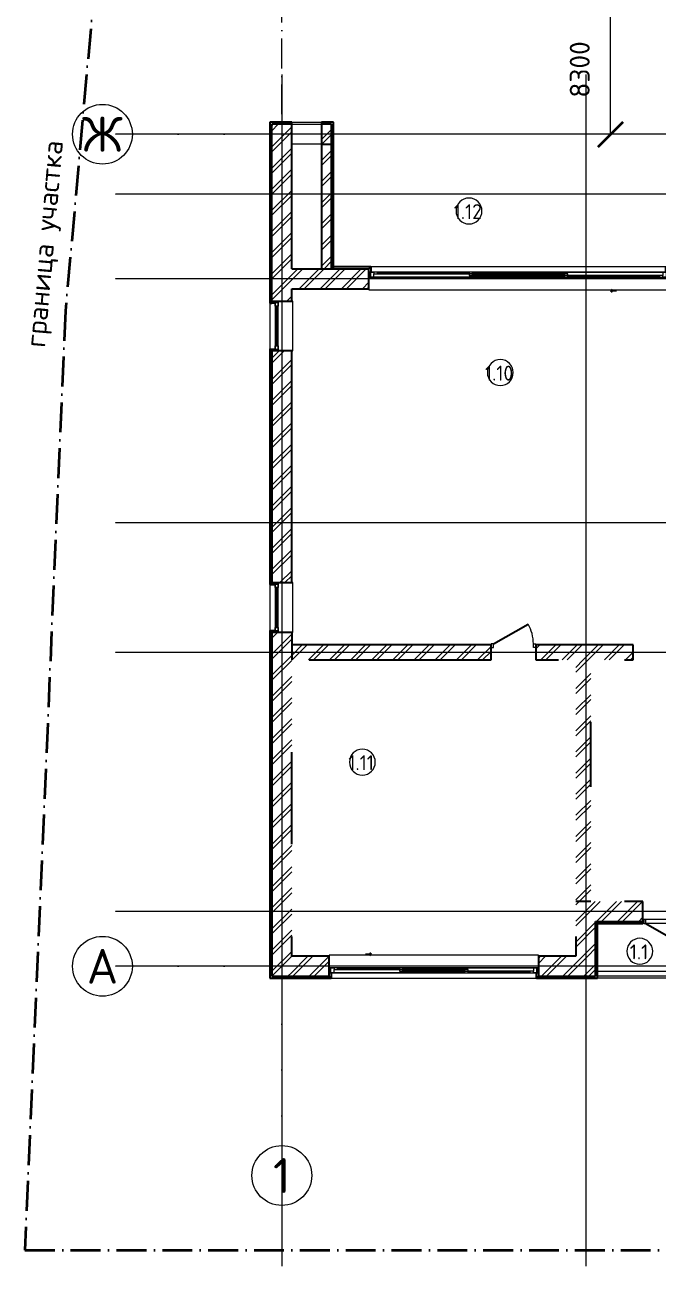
# Model space of a CAD drawing. Header units: millimetres. Extents: x -5158 to 26660, y -6019 to 34600.
# Drawn here: x -5158 to 7555, y -6019 to 18896 of the extents above; entities that cross this region are included whole.
import ezdxf
from ezdxf.enums import TextEntityAlignment as Align

# ---------------------------------------------------------------- set-up
doc = ezdxf.new("R2010")
doc.units = ezdxf.units.MM
doc.linetypes.add('ОВ_ШП', pattern=[460, 300, -80, 0, -80])
doc.linetypes.add('Осевая 12-2-2', pattern=[16, 12, -2, 0, -2])
for name, color, linetype, lineweight in [('A-AREA-IDEN', 8, 'Continuous', 13), ('A-DOOR', 8, 'Continuous', 13), ('A-GLAZ', 8, 'Continuous', 13), ('A-WALL', 8, 'Continuous', 13), ('A-WALL-PATT', 8, 'Continuous', 13), ('S-GRID', 8, 'Continuous', 13), ('АР_подложка', 8, 'Continuous', 13), ('ОВ_размеры', 7, 'Continuous', 13), ('ОВ_текст', 7, 'Continuous', 18)]:
    doc.layers.add(name, color=color, linetype=linetype, lineweight=lineweight)
doc.styles.add('GOST', font='isocpeur.ttf', dxfattribs={"width": 0.9})
doc.styles.add('GOST Common', font='GOST_Common.ttf', dxfattribs={"height": 300})
pattern_1 = [(45, (0, 0), (-212.132, 212.132), []), (45, (0, 100), (-212.132, 212.132), [])]

# ---------------------------------------------------------------- blocks, each defined once
blk = doc.blocks.new('INT 19 Дверь входная одностворчатая с остеклением - 1100 х 2480 ОС-Сверху 2-1581826-Этаж 1 - Планировка')
at = {"layer": 'A-DOOR', "lineweight": 25}
for p, q in [((-65, 842), (0, 764)), ((-30, 842), (-65, 842)), ((-30, 940), (-30, 842)), ((-30, 940), (0, 940)), ((0, 940), (30, 940)), ((65, 842), (0, 764)), ((30, 940), (30, 842)), ((30, 842), (65, 842)), ((490, 240), (-359, 730))]:
    blk.add_line(p, q, dxfattribs=at)
at = {"layer": 'A-DOOR'}
for p, q in [((-550, 240), (-530, 240)), ((-550, 240), (-550, 160)), ((-550, 160), (-530, 160)), ((-530, 160), (-530, 240)), ((-530, 240), (-490, 240)), ((-530, 160), (-530, 240)), ((-490, 160), (-530, 160)), ((-490, 240), (490, 240)), ((-490, 240), (-490, 160)), ((-490, 160), (490, 160)), ((530, 240), (490, 240)), ((490, 240), (490, 160)), ((490, 160), (530, 160)), ((530, 240), (550, 240)), ((530, 160), (530, 240)), ((530, 160), (530, 240)), ((530, 160), (550, 160)), ((550, 240), (550, 160))]:
    blk.add_line(p, q, dxfattribs=at)
blk.add_arc((490, 240), 980, 150, 180, dxfattribs=at)
blk = doc.blocks.new('INT 19 Дверь межкомнатная одностворчатая - 900 х 2370 _800_ Глухое П-НАР-1569046-Этаж 1 - Планировка')
at = {"layer": 'A-DOOR', "lineweight": 25}
blk.add_line((-400, 170), (293, 570), dxfattribs=at)
at = {"layer": 'A-DOOR'}
for p, q in [((-400, 170), (-450, 170)), ((-450, 170), (-450, 95)), ((-450, 95), (-400, 95)), ((-400, 95), (-400, 170)), ((400, 95), (400, 170)), ((400, 170), (450, 170)), ((450, 95), (400, 95)), ((450, 170), (450, 95))]:
    blk.add_line(p, q, dxfattribs=at)
blk.add_arc((-400, 170), 800, 360, 30, dxfattribs=at)
blk = doc.blocks.new('INT 20 Окно раздвижное 3ст - INT 20 Окно раздвижное 3ст 4200-3000 2-1568811-Этаж 1 - Планировка')
at = {"layer": 'A-GLAZ'}
for p, q in [((-2100, 130), (-2000, 130)), ((-2070, 130), (-2100, 130)), ((-2100, 30), (-2070, 30)), ((620, 30), (-2100, 30)), ((-2070, 30), (-2070, 130)), ((-2000, 130), (-2070, 130)), ((-2070, 130), (-2070, 30)), ((-2000, 130), (-2070, 130)), ((-2070, 130), (-2070, 30)), ((-2070, 30), (620, 30)), ((-2070, 30), (-2000, 30)), ((2060, 240), (-2060, 240)), ((-1930, 130), (-2000, 130)), ((-2000, 130), (-2000, 97)), ((-2000, 97), (-1930, 97)), ((-2000, 30), (-2000, 97)), ((-1930, 97), (-1930, 130)), ((-690, 130), (-1930, 130)), ((-1930, 130), (-1930, 97)), ((-1930, 113), (-690, 113)), ((-1930, 97), (-690, 97)), ((-620, 130), (-690, 130)), ((-690, 130), (-690, 97)), ((-690, 97), (-690, 130)), ((-620, 97), (-690, 97)), ((-690, 97), (-690, 63)), ((-690, 97), (-620, 97)), ((-690, 63), (-620, 63)), ((-620, 97), (-620, 130)), ((-620, 130), (2100, 130)), ((2070, 130), (-620, 130)), ((-620, 63), (-620, 97)), ((620, 97), (-620, 97)), ((-620, 97), (-620, 63)), ((-620, 80), (620, 80)), ((-620, 63), (620, 63)), ((690, 97), (620, 97)), ((620, 97), (620, 63)), ((620, 63), (620, 97)), ((620, 63), (690, 63)), ((690, 63), (620, 63)), ((620, 63), (620, 30)), ((620, 30), (690, 30)), ((690, 63), (690, 97)), ((690, 30), (690, 63)), ((1930, 63), (690, 63)), ((690, 63), (690, 30)), ((690, 47), (1930, 47)), ((690, 30), (1930, 30)), ((2000, 63), (1930, 63)), ((1930, 63), (1930, 30)), ((1930, 30), (1930, 63)), ((1930, 30), (2000, 30)), ((2000, 130), (2000, 63)), ((2070, 130), (2000, 130)), ((2000, 30), (2000, 63)), ((2100, 30), (2000, 30)), ((2000, 30), (2070, 30)), ((2000, 30), (2070, 30)), ((2100, 130), (2070, 130)), ((2070, 130), (2070, 30)), ((2070, 30), (2070, 130)), ((2070, 30), (2070, 130)), ((2070, 30), (2100, 30)), ((-2100, -200), (-2100, -220)), ((-2100, -220), (2100, -220)), ((1250, -240), (1280, -210)), ((1250, -240), (1280, -270)), ((1250, -240), (1370, -240)), ((2100, -220), (2100, -200))]:
    blk.add_line(p, q, dxfattribs=at)
blk = doc.blocks.new('INT 20 Откосы окон снаружи Прямоугольник - INT 20 Откосы окон снаружи Прямоугольник-1566572-Этаж 1 - Планировка')
at = {"layer": 'A-WALL', "lineweight": 25}
for p, q in [((-2077, 30), (-2077, -80)), ((2043, -80), (2043, 30))]:
    blk.add_line(p, q, dxfattribs=at)
blk = doc.blocks.new('INT 20 Окно Прямоугольник 1ст - INT 20 Окно Прямоугольник 1ст 1000-3000h-1568821-Этаж 1 - Планировка')
at = {"layer": 'A-GLAZ'}
for p, q in [((-500, 130), (-400, 130)), ((-470, 130), (-500, 130)), ((-500, 70), (-470, 70)), ((-400, 70), (-500, 70)), ((-470, 70), (-470, 130)), ((-400, 130), (-470, 130)), ((-470, 130), (-470, 70)), ((-470, 70), (-400, 70)), ((460, 240), (-460, 240)), ((400, 130), (500, 130)), ((470, 130), (400, 130)), ((500, 70), (400, 70)), ((400, 70), (470, 70)), ((500, 130), (470, 130)), ((470, 130), (470, 70)), ((470, 70), (470, 130)), ((470, 70), (500, 70)), ((-500, -200), (-500, -220)), ((-500, -220), (500, -220)), ((500, -220), (500, -200))]:
    blk.add_line(p, q, dxfattribs=at)
blk = doc.blocks.new('INT 20 Откосы окон снаружи Прямоугольник - INT 20 Откосы окон снаружи Прямоугольник-1566574-Этаж 1 - Планировка')
at = {"layer": 'A-WALL', "lineweight": 25}
for p, q in [((-477, 30), (-477, -80)), ((443, -80), (443, 30))]:
    blk.add_line(p, q, dxfattribs=at)
blk = doc.blocks.new('INT 20 Створка - 05_ Правое поворотно-откидное-1566575-Этаж 1 - Планировка')
at = {"layer": 'A-GLAZ'}
for p, q in [((400, 30), (-400, 30)), ((-400, 30), (-400, -30)), ((400, 30), (-400, 30)), ((-400, 30), (-400, -30)), ((400, -30), (400, 30)), ((400, -30), (400, 30)), ((-400, 0), (400, 0)), ((-400, -30), (400, -30)), ((-400, -30), (400, -30))]:
    blk.add_line(p, q, dxfattribs=at)
blk = doc.blocks.new('INT 20 Окно раздвижное 3ст - INT 20 Окно раздвижное 3ст 4200-3000-1568881-Этаж 1 - Планировка')
at = {"layer": 'A-GLAZ'}
for p, q in [((-3000, 130), (-2900, 130)), ((-2970, 130), (-3000, 130)), ((-3000, 30), (-2970, 30)), ((920, 30), (-3000, 30)), ((-2970, 30), (-2970, 130)), ((-2900, 130), (-2970, 130)), ((-2970, 130), (-2970, 30)), ((-2900, 130), (-2970, 130)), ((-2970, 130), (-2970, 30)), ((-2970, 30), (920, 30)), ((-2970, 30), (-2900, 30)), ((2960, 240), (-2960, 240)), ((-2830, 130), (-2900, 130)), ((-2900, 130), (-2900, 97)), ((-2900, 97), (-2830, 97)), ((-2900, 30), (-2900, 97)), ((-2830, 97), (-2830, 130)), ((-990, 130), (-2830, 130)), ((-2830, 130), (-2830, 97)), ((-2830, 113), (-990, 113)), ((-2830, 97), (-990, 97)), ((-920, 130), (-990, 130)), ((-990, 130), (-990, 97)), ((-990, 97), (-990, 130)), ((-920, 97), (-990, 97)), ((-990, 97), (-990, 63)), ((-990, 97), (-920, 97)), ((-990, 63), (-920, 63)), ((-920, 97), (-920, 130)), ((-920, 130), (3000, 130)), ((2970, 130), (-920, 130)), ((-920, 63), (-920, 97)), ((920, 97), (-920, 97)), ((-920, 97), (-920, 63)), ((-920, 80), (920, 80)), ((-920, 63), (920, 63)), ((990, 97), (920, 97)), ((920, 97), (920, 63)), ((920, 63), (920, 97)), ((920, 63), (990, 63)), ((990, 63), (920, 63)), ((920, 63), (920, 30)), ((920, 30), (990, 30)), ((990, 63), (990, 97)), ((990, 30), (990, 63)), ((2830, 63), (990, 63)), ((990, 63), (990, 30)), ((990, 47), (2830, 47)), ((990, 30), (2830, 30)), ((2900, 63), (2830, 63)), ((2830, 63), (2830, 30)), ((2830, 30), (2830, 63)), ((2830, 30), (2900, 30)), ((2900, 130), (2900, 63)), ((2970, 130), (2900, 130)), ((2900, 30), (2900, 63)), ((3000, 30), (2900, 30)), ((2900, 30), (2970, 30)), ((2900, 30), (2970, 30)), ((3000, 130), (2970, 130)), ((2970, 130), (2970, 30)), ((2970, 30), (2970, 130)), ((2970, 30), (2970, 130)), ((2970, 30), (3000, 30)), ((-3000, -200), (-3000, -220)), ((-3000, -220), (3000, -220)), ((1850, -240), (1880, -210)), ((1850, -240), (1880, -270)), ((1850, -240), (1970, -240)), ((3000, -220), (3000, -200))]:
    blk.add_line(p, q, dxfattribs=at)
blk = doc.blocks.new('INT 20 Откосы окон снаружи Прямоугольник - INT 20 Откосы окон снаружи Прямоугольник-1566591-Этаж 1 - Планировка')
at = {"layer": 'A-WALL', "lineweight": 25}
for p, q in [((-2977, 30), (-2977, -80)), ((2943, -80), (2943, 30))]:
    blk.add_line(p, q, dxfattribs=at)
blk = doc.blocks.new('INT Марка помещения - Номер помещения _ Площадь _ Имя-1615504-Этаж 1 - Планировка')
at = {"layer": 'A-AREA-IDEN'}
for start, end in [(360, 180), (180, 360)]:
    blk.add_arc((0, 0), 2.6, start, end, dxfattribs=at)
blk = doc.blocks.new('АР_План_1_этажа')
at = {"layer": 'A-WALL-PATT', "lineweight": 9}
h = blk.add_hatch(dxfattribs=at)
h.set_pattern_fill('FP_1', color=256, style=0, pattern_type=2)
h.set_pattern_definition(pattern_1)
h.paths.add_polyline_path([(1968, 21173), (2368, 21173), (2368, 21573), (1968, 21573), (1968, 21323)])
h.paths.add_polyline_path([(2968, 21173), (3168, 21173), (3168, 21573), (2968, 21573), (2968, 21323)])
h = blk.add_hatch(dxfattribs=at)
h.set_pattern_fill('FP_1', color=256, style=0, pattern_type=2)
h.set_pattern_definition(pattern_1)
h.paths.add_polyline_path([(2368, 18673), (2368, 21173), (1968, 21173), (1968, 18673)])
h = blk.add_hatch(dxfattribs=at)
h.set_pattern_fill('FP_1', color=256, style=0, pattern_type=2)
h.set_pattern_definition(pattern_1)
h.paths.add_polyline_path([(3168, 18673), (3168, 21173), (2968, 21173), (2968, 18673)])
h = blk.add_hatch(dxfattribs=at)
h.set_pattern_fill('FP_1', color=256, style=0, pattern_type=2)
h.set_pattern_definition(pattern_1)
h.paths.add_polyline_path([(11868, 18273), (11868, 18673), (9918, 18673), (9918, 18273), (11681, 18273)])
h.paths.add_polyline_path([(3918, 18273), (3918, 18673), (1968, 18673), (1968, 18273), (3377, 18273)])
h = blk.add_hatch(dxfattribs=at)
h.set_pattern_fill('FP_1', color=256, style=0, pattern_type=2)
h.set_pattern_definition(pattern_1)
h.paths.add_polyline_path([(2368, 4473), (2368, 11373), (1968, 11373), (1968, 4473)])
h.paths.add_polyline_path([(2368, 12373), (2368, 17023), (1968, 17023), (1968, 12373)])
h.paths.add_polyline_path([(2368, 18023), (2368, 18273), (1968, 18273), (1968, 18023)])
h = blk.add_hatch(dxfattribs=at)
h.set_pattern_fill('FP_1', color=256, style=0, pattern_type=2)
h.set_pattern_definition(pattern_1)
h.paths.add_polyline_path([(14568, 10823), (14568, 11123), (10718, 11123), (10718, 10823), (14208, 10823)])
h.paths.add_polyline_path([(9153, 10823), (9218, 10823), (9218, 11123), (7268, 11123), (7268, 10823), (9048, 10823)])
h.paths.add_polyline_path([(6368, 10823), (6368, 11123), (2368, 11123), (2368, 10823), (6265, 10823)])
h = blk.add_hatch(dxfattribs=at)
h.set_pattern_fill('FP_1', color=256, style=0, pattern_type=2)
h.set_pattern_definition(pattern_1)
h.paths.add_polyline_path([(8068, 5973), (8368, 5973), (8368, 10823), (8068, 10823), (8068, 7123)])
h = blk.add_hatch(dxfattribs=at)
h.set_pattern_fill('FP_1', color=256, style=0, pattern_type=2)
h.set_pattern_definition(pattern_1)
h.paths.add_polyline_path([(8068, 4873), (8468, 4873), (8468, 5973), (8068, 5973), (8068, 5273)])
h = blk.add_hatch(dxfattribs=at)
h.set_pattern_fill('FP_1', color=256, style=0, pattern_type=2)
h.set_pattern_definition(pattern_1)
h.paths.add_polyline_path([(11428, 5573), (11868, 5573), (11868, 5973), (10518, 5973), (10518, 5573)])
h.paths.add_polyline_path([(9418, 5573), (9418, 5973), (8468, 5973), (8468, 5573), (9153, 5573)])
h = blk.add_hatch(dxfattribs=at)
h.set_pattern_fill('FP_1', color=256, style=0, pattern_type=2)
h.set_pattern_definition(pattern_1)
h.paths.add_polyline_path([(8468, 4473), (8468, 4873), (7318, 4873), (7318, 4473), (7709, 4473)])
h.paths.add_polyline_path([(3118, 4473), (3118, 4873), (2368, 4873), (2368, 4473)])
at = {"layer": 'A-WALL', "lineweight": 25}
for p, q in [((1928, 21613), (1928, 17983)), ((2368, 21613), (1928, 21613)), ((2368, 21573), (1968, 21573)), ((1968, 17983), (1968, 21573)), ((2368, 18673), (2368, 21613)), ((2968, 21613), (2968, 18673)), ((3208, 21613), (2968, 21613)), ((3168, 21573), (2968, 21573)), ((3168, 18673), (3168, 21573)), ((3208, 18673), (3208, 21613)), ((2968, 21173), (3168, 21173)), ((3958, 18713), (3208, 18713)), ((3918, 18673), (3958, 18713)), ((2368, 18673), (3918, 18673)), ((3918, 18273), (3918, 18673)), ((2368, 18023), (2368, 18273)), ((2368, 18273), (3918, 18273)), ((1928, 17983), (1968, 17983)), ((1968, 18023), (2368, 18023)), ((1928, 17063), (1928, 12333)), ((1968, 17023), (1928, 17063)), ((2368, 17023), (1968, 17023)), ((1968, 17023), (1968, 12373)), ((2368, 12373), (2368, 17023)), ((1928, 12333), (1968, 12373)), ((1968, 12373), (2368, 12373)), ((1928, 11413), (1928, 4433)), ((1968, 11373), (1928, 11413)), ((2368, 11373), (1968, 11373)), ((1968, 11373), (1968, 4473)), ((2368, 11373), (2368, 10823)), ((6368, 11123), (2368, 11123)), ((6368, 10823), (6368, 11123)), ((9218, 11123), (7268, 11123)), ((7268, 11123), (7268, 10823)), ((9218, 10823), (9218, 11123)), ((2716, 10823), (6368, 10823)), ((7268, 10823), (7720, 10823)), ((9048, 10823), (9218, 10823)), ((8368, 8273), (8368, 9573)), ((2368, 7123), (2368, 8973)), ((8368, 5973), (8068, 5973)), ((9418, 5973), (9048, 5973)), ((9418, 5533), (9418, 5973)), ((8468, 4473), (8468, 5573)), ((8468, 5573), (9418, 5573)), ((8468, 5533), (9418, 5533)), ((8508, 4433), (8508, 5533)), ((2368, 4873), (2368, 5273)), ((8068, 5273), (8068, 4873)), ((3118, 4873), (2368, 4873)), ((3118, 4473), (3118, 4873)), ((8068, 4873), (7318, 4873)), ((7318, 4873), (7318, 4473)), ((1928, 4433), (3158, 4433)), ((1968, 4473), (3118, 4473)), ((3158, 4433), (3118, 4473)), ((7318, 4473), (7278, 4433)), ((7278, 4433), (8508, 4433)), ((7318, 4473), (8468, 4473))]:
    blk.add_line(p, q, dxfattribs=at)
at = {"layer": 'A-WALL'}
for p, q in [((2368, 21613), (2968, 21613)), ((2368, 21573), (2968, 21573)), ((2968, 21173), (2368, 21173)), ((8508, 4573), (11428, 4573)), ((11428, 4473), (8508, 4473)), ((11428, 4433), (8508, 4433))]:
    blk.add_line(p, q, dxfattribs=at)
at = {"layer": 'S-GRID', "color": 251, "linetype": 'Осевая 12-2-2', "true_color": 0x646464}
for p, q in [((2168, 22575), (2168, -1346)), ((8268, 22575), (8268, -1346)), ((23376, 21373), (-1176, 21373)), ((23376, 20173), (-1176, 20173)), ((23376, 18473), (-1176, 18473)), ((23376, 13573), (-1176, 13573)), ((23376, 10973), (-1176, 10973)), ((23376, 5773), (-1176, 5773)), ((23376, 4673), (-1176, 4673))]:
    blk.add_line(p, q, dxfattribs=at)
at = {"layer": 'A-AREA-IDEN', "xscale": 99.99999999999993, "yscale": 99.99999999999993, "zscale": 99.99999999999993}
for p in [(5926, 19832), (6554, 16589), (3785, 8771), (9354, 4974)]:
    blk.add_blockref('INT Марка помещения - Номер помещения _ Площадь _ Имя-1615504-Этаж 1 - Планировка', p, dxfattribs=at)
at = {"layer": 'A-DOOR', "lineweight": 25}
blk.add_blockref('INT 19 Дверь межкомнатная одностворчатая - 900 х 2370 _800_ Глухое П-НАР-1569046-Этаж 1 - Планировка', (6818, 10973), dxfattribs=at)
at = {"layer": 'A-DOOR', "lineweight": 25, "rotation": 180}
blk.add_blockref('INT 19 Дверь входная одностворчатая с остеклением - 1100 х 2480 ОС-Сверху 2-1581826-Этаж 1 - Планировка', (9968, 5773), dxfattribs=at)
at = {"layer": 'A-GLAZ'}
blk.add_blockref('INT 20 Окно раздвижное 3ст - INT 20 Окно раздвижное 3ст 4200-3000-1568881-Этаж 1 - Планировка', (6918, 18473), dxfattribs=at)
for name, p, rotation in [('INT 20 Окно Прямоугольник 1ст - INT 20 Окно Прямоугольник 1ст 1000-3000h-1568821-Этаж 1 - Планировка', (2168, 17523), 89.99999999999991), ('INT 20 Створка - 05_ Правое поворотно-откидное-1566575-Этаж 1 - Планировка', (2068, 17523), 89.99999999999991), ('INT 20 Окно Прямоугольник 1ст - INT 20 Окно Прямоугольник 1ст 1000-3000h-1568821-Этаж 1 - Планировка', (2168, 11873), 89.99999999999991), ('INT 20 Створка - 05_ Правое поворотно-откидное-1566575-Этаж 1 - Планировка', (2068, 11873), 89.99999999999991), ('INT 20 Окно раздвижное 3ст - INT 20 Окно раздвижное 3ст 4200-3000 2-1568811-Этаж 1 - Планировка', (5218, 4673), 180)]:
    blk.add_blockref(name, p, dxfattribs=dict(at, rotation=rotation))
at = {"layer": 'A-WALL', "lineweight": 25}
blk.add_blockref('INT 20 Откосы окон снаружи Прямоугольник - INT 20 Откосы окон снаружи Прямоугольник-1566591-Этаж 1 - Планировка', (6935, 18683), dxfattribs=at)
for name, p, rotation in [('INT 20 Откосы окон снаружи Прямоугольник - INT 20 Откосы окон снаружи Прямоугольник-1566574-Этаж 1 - Планировка', (1958, 17539), 89.99999999999991), ('INT 20 Откосы окон снаружи Прямоугольник - INT 20 Откосы окон снаружи Прямоугольник-1566574-Этаж 1 - Планировка', (1958, 11889), 89.99999999999991), ('INT 20 Откосы окон снаружи Прямоугольник - INT 20 Откосы окон снаружи Прямоугольник-1566572-Этаж 1 - Планировка', (5201, 4463), 180)]:
    blk.add_blockref(name, p, dxfattribs=dict(at, rotation=rotation))
at = {"layer": 'A-AREA-IDEN', "char_height": 300, "attachment_point": 1, "style": 'GOST Common'}
for s, insert, width in [('1.12', (5618, 19970), 753.59), ('1.10', (6246, 16728), 753.59), ('1.11', (3503, 8910), 689.45), ('1.1', (9152, 5113), 497.05)]:
    blk.add_mtext(s, dxfattribs=dict(at, insert=insert, width=width))

msp = doc.modelspace()

# ---------------------------------------------------------------- linework, layer by layer
at = {"layer": 'ОВ_размеры', "color": 1, "linetype": 'ОВ_ШП', "lineweight": 35, "ltscale": 2}
msp.add_lwpolyline([(-5158, -5700), (23846, -5700), (24617, 11476), (26202, 28604), (26660, 33260), (-2391, 33947), (-2855, 29812), (-4341, 13156)], close=True, dxfattribs=at)
at = {"layer": 'ОВ_размеры', "linetype": 'ОВ_ШП', "ltscale": 2}
for points in [[(0, 17100), (0, 32900)], [(-400, 16700), (-3000, 16700)], [(-400, 0), (-3000, 0)], [(0, -400), (0, -3600)]]:
    msp.add_lwpolyline(points, dxfattribs=at)
at = {"layer": 'ОВ_размеры'}
msp.add_lwpolyline([(6600, 16700), (6600, 25000)], dxfattribs=at)
at = {"layer": 'ОВ_размеры', "lineweight": 35}
msp.add_lwpolyline([(6350, 16450), (6850, 16950)], dxfattribs=at)
at = {"layer": 'ОВ_размеры'}
for centre in [(-3600, 16700), (-3600, 0), (0, -4200)]:
    msp.add_circle(centre, 600, dxfattribs=at)

# ---------------------------------------------------------------- block references
at = {"layer": 'АР_подложка'}
msp.add_blockref('АР_План_1_этажа', (-2168, -4673), dxfattribs=at)

# ---------------------------------------------------------------- texts
at = {"layer": 'ОВ_размеры', "style": 'GOST'}
msp.add_text('8300', height=400, rotation=90, dxfattribs=at).set_placement((6300, 18000), align=Align.BOTTOM_CENTER)
for s, p in [('Ж', (-3600, 16700)), ('А', (-3600, 0)), ('1', (0, -4200))]:
    msp.add_text(s, height=700, dxfattribs=at).set_placement(p, align=Align.MIDDLE_CENTER)
at = {"layer": 'ОВ_текст', "style": 'GOST'}
msp.add_text('граница участка', height=400, rotation=85, dxfattribs=at).set_placement((-4771, 14500), align=Align.MIDDLE_CENTER)

doc.saveas('drawing.dxf')
